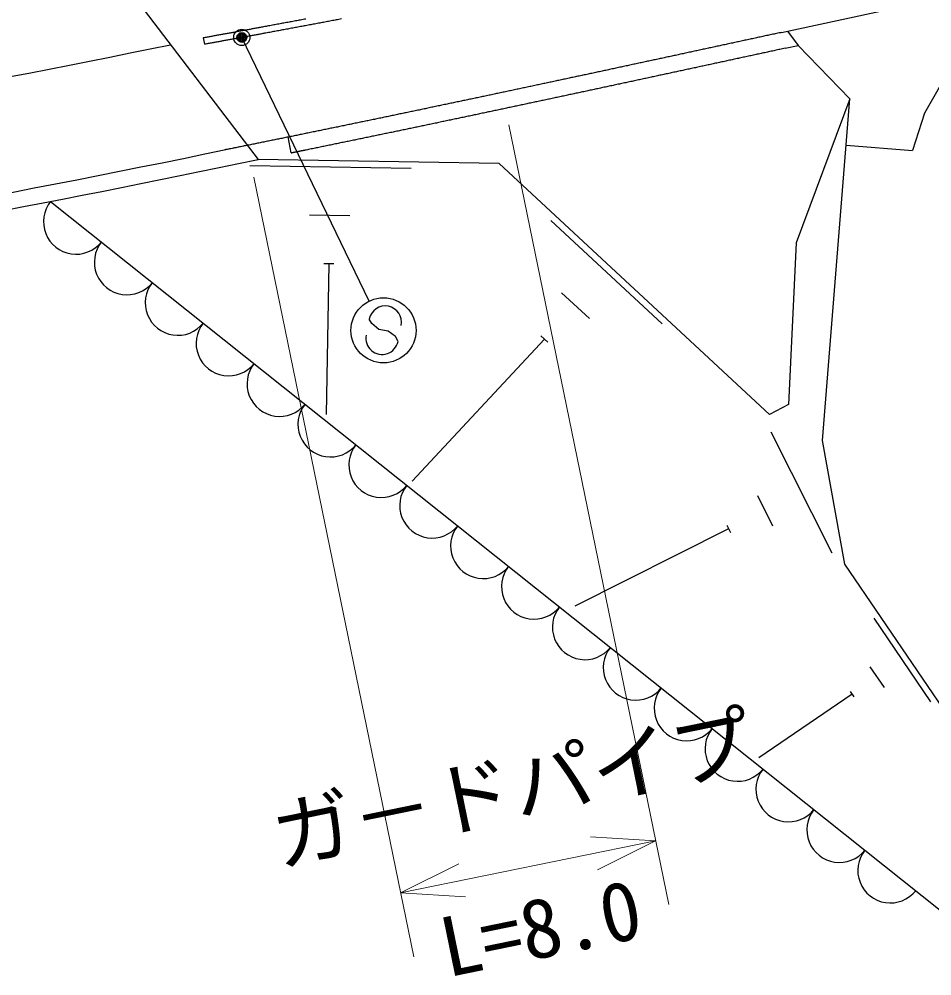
# Model space of a CAD drawing. Units: millimetres, scale not verified. Extents: x 40000 to 680000, y 20000 to 380000.
# Drawn here: x 124778 to 152831, y 236335 to 265743 of the extents above; entities that cross this region are included whole.
import ezdxf
from ezdxf.enums import TextEntityAlignment as Align

# ---------------------------------------------------------------- set-up
doc = ezdxf.new("R2010")
doc.units = ezdxf.units.MM
doc.header["$LTSCALE"] = 1000
doc.header["$PDMODE"] = 32
doc.header["$PDSIZE"] = 500
doc.linetypes.add('CHAIN', pattern=[18.5, 12, -1.5, 3.5, -1.5])
for name, color, linetype, lineweight in [('S-BGD', 7, 'Continuous', 25), ('S-BMK', 2, 'CHAIN', 13), ('S-STR-HTXT', 7, 'Continuous', 13), ('S-STR-STRC', 7, 'Continuous', 25)]:
    doc.layers.add(name, color=color, linetype=linetype, lineweight=lineweight)
doc.styles.add('@ＭＳ ゴシック', font='')
doc.styles.add('ＭＳ ゴシック', font='')
doc.styles.get('@ＭＳ ゴシック').set_extended_font_data('@MS Gothic')
doc.styles.get('ＭＳ ゴシック').set_extended_font_data('MS Gothic')

msp = doc.modelspace()

# ---------------------------------------------------------------- linework, layer by layer
at = {"layer": 'S-BGD'}
for p, q in [((121998, 274694), (132123, 261429)), ((148213, 265335), (163877, 268724)), ((148399, 265376), (148725, 264935)), ((130437, 265166), (130473, 264970)), ((148319, 264847), (148725, 264935)), ((150306, 263291), (148725, 264935)), ((153098, 263716), (152607, 262857)), ((150306, 263291), (148658, 258867)), ((149471, 252791), (150306, 263291)), ((152607, 262857), (152240, 261710)), ((133136, 261630), (133045, 262122)), ((150193, 261873), (152240, 261710)), ((136826, 261149), (131873, 261233)), ((139535, 261302), (132123, 261429)), ((147837, 253589), (139535, 261302)), ((125744, 260140), (153139, 238312)), ((134943, 259695), (133705, 259716)), ((141120, 259556), (144546, 256374)), ((148658, 258867), (148424, 253893)), ((134453, 258217), (134143, 258222)), ((134298, 258219), (134219, 253590)), ((141450, 257335), (142307, 256539)), ((140924, 255910), (136861, 251537)), ((140817, 256009), (141031, 255810)), ((148424, 253893), (147837, 253589)), ((147881, 253058), (149754, 249337)), ((150155, 248986), (149471, 252791)), ((147467, 251101), (147935, 250171)), ((146585, 250074), (141857, 247694)), ((146527, 250190), (146644, 249958)), ((155083, 241752), (150155, 248986)), ((151044, 247326), (152793, 244759)), ((150929, 245839), (151367, 245197)), ((150378, 244993), (147512, 243040)), ((150323, 245073), (150433, 244913))]:
    msp.add_line(p, q, dxfattribs=at)
for points in [[(133585, 265745), (133546, 265738), (133506, 265731), (133467, 265723), (133428, 265716), (133388, 265709), (133349, 265701), (133310, 265694), (133270, 265687), (133231, 265679), (133192, 265672), (133152, 265665), (133113, 265657), (133074, 265650), (133035, 265643), (132995, 265635), (132956, 265628), (132917, 265621), (132877, 265614), (132838, 265606), (132799, 265599), (132759, 265592), (132720, 265584), (132681, 265577), (132641, 265570), (132602, 265563), (132563, 265555), (132523, 265548), (132484, 265541), (132445, 265533), (132405, 265526), (132366, 265519), (132327, 265512), (132287, 265504), (132258, 265499), (132229, 265494), (132199, 265488), (132170, 265483), (132141, 265477), (132111, 265472), (132082, 265467), (132052, 265461), (132023, 265456), (131994, 265450), (131964, 265445), (131935, 265440), (131906, 265434), (131876, 265429), (131847, 265423), (131818, 265418), (131788, 265413), (131759, 265407), (131730, 265402), (131700, 265396), (131671, 265391), (131641, 265386), (131612, 265380), (131583, 265375), (131553, 265369), (131524, 265364), (131495, 265359), (131465, 265353), (131436, 265348), (131407, 265343), (131377, 265337), (131348, 265332), (131318, 265327), (131289, 265321), (131260, 265316), (131230, 265310), (131201, 265305), (131172, 265300), (131142, 265294), (131113, 265289), (131084, 265284), (131054, 265278), (131025, 265273), (130995, 265268), (130966, 265262), (130937, 265257), (130907, 265252), (130878, 265246), (130849, 265241), (130819, 265236), (130790, 265230), (130761, 265225), (130731, 265220), (130702, 265214), (130672, 265209), (130643, 265204), (130614, 265198), (130584, 265193), (130555, 265188), (130526, 265182), (130496, 265177), (130467, 265172), (130437, 265166)], [(134683, 265748), (134644, 265740), (134605, 265733), (134565, 265726), (134526, 265718), (134487, 265711), (134448, 265703), (134408, 265696), (134369, 265689), (134330, 265681), (134290, 265674), (134251, 265666), (134212, 265659), (134172, 265652), (134133, 265644), (134094, 265637), (134054, 265630), (134015, 265622), (133976, 265615), (133936, 265607), (133897, 265600), (133858, 265593), (133818, 265585), (133779, 265578), (133740, 265571), (133700, 265563), (133661, 265556), (133622, 265549), (133582, 265541), (133543, 265534), (133504, 265527), (133464, 265519), (133425, 265512), (133386, 265505), (133346, 265497), (133307, 265490), (133268, 265483), (133228, 265475), (133189, 265468), (133150, 265461), (133110, 265453), (133071, 265446), (133032, 265439), (132992, 265431), (132953, 265424), (132914, 265417), (132874, 265410), (132835, 265402), (132796, 265395), (132756, 265388), (132717, 265380), (132678, 265373), (132638, 265366), (132599, 265359), (132560, 265351), (132520, 265344), (132481, 265337), (132442, 265329), (132402, 265322), (132363, 265315), (132324, 265308), (132294, 265302), (132265, 265297), (132235, 265291), (132206, 265286), (132177, 265281), (132147, 265275), (132118, 265270), (132089, 265264), (132059, 265259), (132030, 265254), (132001, 265248), (131971, 265243), (131942, 265237), (131912, 265232), (131883, 265227), (131854, 265221), (131824, 265216), (131795, 265210), (131766, 265205), (131736, 265200), (131707, 265194), (131677, 265189), (131648, 265184), (131619, 265178), (131589, 265173), (131560, 265167), (131531, 265162), (131501, 265157), (131472, 265151), (131443, 265146), (131413, 265141), (131384, 265135), (131354, 265130), (131325, 265124), (131296, 265119), (131266, 265114), (131237, 265108), (131208, 265103), (131178, 265098), (131149, 265092), (131119, 265087), (131090, 265082), (131061, 265076), (131031, 265071), (131002, 265066), (130973, 265060), (130943, 265055), (130914, 265050), (130884, 265044), (130855, 265039), (130826, 265034), (130796, 265028), (130767, 265023), (130737, 265018), (130708, 265012), (130679, 265007), (130649, 265002), (130620, 264996), (130591, 264991), (130561, 264986), (130532, 264980), (130502, 264975), (130473, 264970)], [(148213, 265335), (148174, 265327), (148135, 265319), (148096, 265310), (148058, 265302), (148019, 265293), (147980, 265285), (147941, 265277), (147902, 265268), (147864, 265260), (147825, 265251), (147786, 265243), (147747, 265235), (147708, 265226), (147670, 265218), (147631, 265210), (147592, 265201), (147553, 265193), (147514, 265184), (147475, 265176), (147437, 265168), (147398, 265159), (147359, 265151), (147320, 265142), (147281, 265134), (147243, 265126), (147204, 265117), (147165, 265109), (147126, 265100), (147087, 265092), (147049, 265084), (147010, 265075), (146971, 265067), (146932, 265058), (146893, 265050), (146855, 265042), (146816, 265033), (146777, 265025), (146738, 265016), (146699, 265008), (146660, 265000), (146622, 264991), (146583, 264983), (146544, 264975), (146505, 264966), (146466, 264958), (146428, 264949), (146389, 264941), (146350, 264933), (146311, 264924), (146272, 264916), (146234, 264907), (146195, 264899), (146156, 264891), (146117, 264882), (146078, 264874), (146040, 264865), (146001, 264857), (145962, 264849), (145923, 264840), (145884, 264832), (145845, 264824), (145807, 264815), (145768, 264807), (145729, 264798), (145690, 264790), (145651, 264782), (145612, 264773), (145573, 264765), (145534, 264756), (145495, 264748), (145457, 264740), (145418, 264731), (145379, 264723), (145340, 264714), (145301, 264706), (145262, 264697), (145223, 264689), (145184, 264681), (145145, 264672), (145106, 264664), (145067, 264655), (145029, 264647), (144990, 264639), (144951, 264630), (144912, 264622), (144873, 264614), (144834, 264605), (144795, 264597), (144756, 264588), (144717, 264580), (144678, 264572), (144639, 264563), (144601, 264555), (144562, 264546), (144523, 264538), (144484, 264530), (144445, 264521), (144406, 264513), (144367, 264504), (144328, 264496), (144289, 264488), (144250, 264479), (144211, 264471), (144172, 264463), (144134, 264454), (144095, 264446), (144056, 264437), (144017, 264429), (143978, 264421), (143939, 264412), (143900, 264404), (143861, 264395), (143822, 264387), (143783, 264379), (143744, 264370), (143705, 264362), (143667, 264354), (143628, 264345), (143589, 264337), (143550, 264328), (143511, 264320), (143472, 264312), (143433, 264303), (143394, 264295), (143355, 264287), (143316, 264278), (143277, 264270), (143238, 264262), (143199, 264253), (143160, 264245), (143122, 264236), (143083, 264228), (143044, 264220), (143005, 264211), (142966, 264203), (142927, 264195), (142888, 264186), (142849, 264178), (142810, 264169), (142771, 264161), (142732, 264153), (142693, 264144), (142654, 264136), (142615, 264128), (142576, 264119), (142537, 264111), (142498, 264103), (142459, 264094), (142420, 264086), (142381, 264077), (142342, 264069), (142303, 264061), (142264, 264052), (142225, 264044), (142186, 264036), (142147, 264027), (142108, 264019), (142069, 264011), (142030, 264002), (141991, 263994), (141952, 263986), (141913, 263977), (141874, 263969), (141836, 263961), (141797, 263952), (141758, 263944), (141719, 263935), (141680, 263927), (141641, 263919), (141602, 263910), (141563, 263902), (141524, 263894), (141485, 263885), (141446, 263877), (141407, 263869), (141368, 263860), (141329, 263852), (141290, 263844), (141251, 263835), (141212, 263827), (141173, 263819), (141134, 263810), (141095, 263802), (141056, 263794), (141017, 263785), (140978, 263777), (140939, 263769), (140900, 263761), (140861, 263752), (140822, 263744), (140783, 263736), (140744, 263727), (140705, 263719), (140666, 263710), (140627, 263702), (140588, 263694), (140549, 263685), (140509, 263677), (140470, 263669), (140431, 263661), (140392, 263652), (140353, 263644), (140314, 263636), (140275, 263627), (140236, 263619), (140197, 263611), (140158, 263602), (140119, 263594), (140080, 263586), (140040, 263577), (140001, 263569), (139962, 263561), (139923, 263552), (139884, 263544), (139845, 263536), (139806, 263527), (139767, 263519), (139728, 263511), (139689, 263503), (139650, 263494), (139611, 263486), (139571, 263478), (139532, 263469), (139493, 263461), (139454, 263453), (139415, 263444), (139376, 263436), (139337, 263428), (139298, 263420), (139259, 263411), (139220, 263403), (139181, 263395), (139142, 263386), (139102, 263378), (139063, 263370), (139024, 263362), (138985, 263353), (138946, 263345), (138907, 263337), (138868, 263329), (138829, 263320), (138790, 263312), (138751, 263304), (138712, 263295), (138672, 263287), (138633, 263279), (138594, 263271), (138555, 263262), (138516, 263254), (138477, 263246), (138438, 263238), (138399, 263229), (138360, 263221), (138321, 263213), (138281, 263205), (138242, 263196), (138203, 263188), (138164, 263180), (138125, 263172), (138086, 263163), (138047, 263155), (138007, 263147), (137968, 263139), (137929, 263130), (137890, 263122), (137851, 263114), (137812, 263106), (137773, 263097), (137733, 263089), (137694, 263081), (137655, 263073), (137616, 263064), (137577, 263056), (137538, 263048), (137498, 263040), (137459, 263032), (137420, 263023), (137381, 263015), (137342, 263007), (137303, 262999), (137264, 262990), (137224, 262982), (137185, 262974), (137146, 262966), (137107, 262958), (137068, 262949), (137029, 262941), (136989, 262933), (136950, 262925), (136911, 262917), (136872, 262908), (136833, 262900), (136794, 262892), (136755, 262884), (136715, 262876), (136676, 262867), (136637, 262859), (136598, 262851), (136559, 262843), (136520, 262835), (136480, 262827), (136441, 262818), (136402, 262810), (136363, 262802), (136324, 262794), (136285, 262786), (136245, 262777), (136206, 262769), (136167, 262761), (136128, 262753), (136089, 262745), (136050, 262737), (136010, 262728), (135971, 262720), (135932, 262712), (135893, 262704), (135854, 262696), (135814, 262688), (135775, 262679), (135736, 262671), (135697, 262663), (135657, 262655), (135618, 262647), (135579, 262639), (135540, 262630), (135500, 262622), (135461, 262614), (135422, 262606), (135382, 262598), (135343, 262590), (135304, 262582), (135265, 262573), (135225, 262565), (135186, 262557), (135147, 262549), (135108, 262541), (135068, 262533), (135029, 262525), (134990, 262517), (134950, 262508), (134911, 262500), (134872, 262492), (134833, 262484), (134793, 262476), (134754, 262468), (134715, 262460), (134676, 262452), (134636, 262443), (134597, 262435), (134558, 262427), (134518, 262419), (134479, 262411), (134440, 262403), (134401, 262395), (134361, 262387), (134322, 262379), (134283, 262371), (134243, 262363), (134204, 262354), (134165, 262346), (134126, 262338), (134086, 262330), (134047, 262322), (134008, 262314), (133969, 262306), (133929, 262298), (133890, 262290), (133851, 262282), (133811, 262274), (133772, 262266), (133733, 262258), (133694, 262250), (133654, 262242), (133615, 262234), (133576, 262225), (133536, 262217), (133497, 262209), (133458, 262201), (133420, 262194), (133383, 262186), (133345, 262178), (133308, 262171), (133270, 262163), (133233, 262155), (133196, 262148), (133158, 262140), (133121, 262132), (133083, 262125), (133046, 262117), (133008, 262110), (132971, 262102), (132933, 262094), (132896, 262087), (132858, 262079), (132821, 262071), (132783, 262064), (132746, 262056), (132709, 262049), (132671, 262041), (132634, 262033), (132596, 262026), (132559, 262018), (132521, 262010), (132484, 262003), (132446, 261995), (132409, 261988), (132371, 261980), (132334, 261972), (132296, 261965), (132259, 261957), (132221, 261950), (132184, 261942), (132147, 261935), (132109, 261927), (132072, 261919), (132034, 261912), (131997, 261904), (131959, 261897), (131922, 261889), (131884, 261881), (131847, 261874), (131809, 261866), (131772, 261859), (131734, 261851), (131697, 261844), (131659, 261836), (131622, 261829), (131584, 261821), (131547, 261813), (131509, 261806), (131472, 261798), (131434, 261791), (131397, 261783), (131359, 261776), (131322, 261768), (131285, 261761), (131247, 261753), (131210, 261746), (131172, 261738), (131135, 261731), (131097, 261723)], [(148319, 264847), (148280, 264838), (148241, 264830), (148202, 264822), (148163, 264813), (148125, 264805), (148086, 264796), (148047, 264788), (148008, 264780), (147969, 264771), (147930, 264763), (147892, 264754), (147853, 264746), (147814, 264738), (147775, 264729), (147736, 264721), (147698, 264712), (147659, 264704), (147620, 264696), (147581, 264687), (147542, 264679), (147504, 264670), (147465, 264662), (147426, 264654), (147387, 264645), (147348, 264637), (147310, 264628), (147271, 264620), (147232, 264612), (147193, 264603), (147154, 264595), (147115, 264587), (147077, 264578), (147038, 264570), (146999, 264561), (146960, 264553), (146921, 264545), (146883, 264536), (146844, 264528), (146805, 264519), (146766, 264511), (146727, 264503), (146689, 264494), (146650, 264486), (146611, 264477), (146572, 264469), (146533, 264461), (146494, 264452), (146456, 264444), (146417, 264435), (146378, 264427), (146339, 264419), (146300, 264410), (146262, 264402), (146223, 264394), (146184, 264385), (146145, 264377), (146106, 264368), (146068, 264360), (146029, 264352), (145990, 264343), (145951, 264335), (145912, 264326), (145873, 264318), (145835, 264310), (145796, 264301), (145757, 264293), (145718, 264284), (145679, 264276), (145640, 264268), (145601, 264259), (145562, 264251), (145523, 264242), (145484, 264234), (145445, 264226), (145406, 264217), (145368, 264209), (145329, 264200), (145290, 264192), (145251, 264184), (145212, 264175), (145173, 264167), (145134, 264158), (145095, 264150), (145056, 264142), (145017, 264133), (144978, 264125), (144939, 264116), (144901, 264108), (144862, 264100), (144823, 264091), (144784, 264083), (144745, 264074), (144706, 264066), (144667, 264058), (144628, 264049), (144589, 264041), (144550, 264032), (144511, 264024), (144472, 264016), (144433, 264007), (144395, 263999), (144356, 263991), (144317, 263982), (144278, 263974), (144239, 263965), (144200, 263957), (144161, 263949), (144122, 263940), (144083, 263932), (144044, 263923), (144005, 263915), (143966, 263907), (143927, 263898), (143889, 263890), (143850, 263882), (143811, 263873), (143772, 263865), (143733, 263856), (143694, 263848), (143655, 263840), (143616, 263831), (143577, 263823), (143538, 263815), (143499, 263806), (143460, 263798), (143421, 263789), (143382, 263781), (143343, 263773), (143305, 263764), (143266, 263756), (143227, 263748), (143188, 263739), (143149, 263731), (143110, 263722), (143071, 263714), (143032, 263706), (142993, 263697), (142954, 263689), (142915, 263681), (142876, 263672), (142837, 263664), (142798, 263655), (142759, 263647), (142720, 263639), (142681, 263630), (142642, 263622), (142603, 263614), (142564, 263605), (142525, 263597), (142486, 263589), (142447, 263580), (142408, 263572), (142369, 263563), (142330, 263555), (142291, 263547), (142252, 263538), (142213, 263530), (142174, 263522), (142135, 263513), (142096, 263505), (142057, 263497), (142018, 263488), (141979, 263480), (141940, 263472), (141901, 263463), (141862, 263455), (141823, 263447), (141784, 263438), (141745, 263430), (141706, 263422), (141667, 263413), (141628, 263405), (141589, 263397), (141550, 263388), (141511, 263380), (141472, 263372), (141433, 263363), (141394, 263355), (141355, 263346), (141316, 263338), (141277, 263330), (141238, 263322), (141199, 263313), (141160, 263305), (141121, 263297), (141082, 263288), (141044, 263280), (141005, 263272), (140966, 263263), (140926, 263255), (140887, 263247), (140848, 263238), (140809, 263230), (140770, 263221), (140731, 263213), (140692, 263205), (140653, 263196), (140614, 263188), (140575, 263180), (140535, 263171), (140496, 263163), (140457, 263155), (140418, 263146), (140379, 263138), (140340, 263130), (140301, 263122), (140262, 263113), (140223, 263105), (140184, 263097), (140145, 263088), (140105, 263080), (140066, 263072), (140027, 263063), (139988, 263055), (139949, 263047), (139910, 263038), (139871, 263030), (139832, 263022), (139793, 263013), (139754, 263005), (139714, 262997), (139675, 262989), (139636, 262980), (139597, 262972), (139558, 262964), (139519, 262955), (139480, 262947), (139441, 262939), (139402, 262930), (139362, 262922), (139323, 262914), (139284, 262906), (139245, 262897), (139206, 262889), (139167, 262881), (139128, 262872), (139089, 262864), (139050, 262856), (139011, 262848), (138971, 262839), (138932, 262831), (138893, 262823), (138854, 262815), (138815, 262806), (138776, 262798), (138737, 262790), (138698, 262781), (138659, 262773), (138619, 262765), (138580, 262757), (138541, 262748), (138502, 262740), (138463, 262732), (138424, 262724), (138385, 262715), (138345, 262707), (138306, 262699), (138267, 262691), (138228, 262682), (138189, 262674), (138150, 262666), (138110, 262658), (138071, 262649), (138032, 262641), (137993, 262633), (137954, 262625), (137915, 262616), (137875, 262608), (137836, 262600), (137797, 262592), (137758, 262583), (137719, 262575), (137680, 262567), (137640, 262559), (137601, 262550), (137562, 262542), (137523, 262534), (137484, 262526), (137445, 262518), (137405, 262509), (137366, 262501), (137327, 262493), (137288, 262485), (137249, 262476), (137210, 262468), (137170, 262460), (137131, 262452), (137092, 262444), (137053, 262435), (137014, 262427), (136974, 262419), (136935, 262411), (136896, 262403), (136857, 262394), (136818, 262386), (136779, 262378), (136739, 262370), (136700, 262362), (136661, 262353), (136622, 262345), (136583, 262337), (136543, 262329), (136504, 262321), (136465, 262313), (136426, 262304), (136387, 262296), (136348, 262288), (136308, 262280), (136269, 262272), (136230, 262263), (136191, 262255), (136152, 262247), (136112, 262239), (136073, 262231), (136034, 262223), (135995, 262214), (135956, 262206), (135916, 262198), (135877, 262190), (135838, 262182), (135798, 262174), (135759, 262165), (135720, 262157), (135680, 262149), (135641, 262141), (135602, 262133), (135563, 262125), (135523, 262116), (135484, 262108), (135445, 262100), (135405, 262092), (135366, 262084), (135327, 262076), (135288, 262068), (135248, 262059), (135209, 262051), (135170, 262043), (135130, 262035), (135091, 262027), (135052, 262019), (135012, 262011), (134973, 262003), (134934, 261994), (134895, 261986), (134855, 261978), (134816, 261970), (134777, 261962), (134737, 261954), (134698, 261946), (134659, 261938), (134619, 261929), (134580, 261921), (134541, 261913), (134501, 261905), (134462, 261897), (134423, 261889), (134384, 261881), (134344, 261873), (134305, 261865), (134266, 261857), (134226, 261849), (134187, 261840), (134148, 261832), (134108, 261824), (134069, 261816), (134030, 261808), (133990, 261800), (133951, 261792), (133912, 261784), (133873, 261776), (133833, 261768), (133794, 261760), (133755, 261752), (133715, 261744), (133676, 261736), (133637, 261728), (133597, 261720), (133558, 261711), (133551, 261710), (133545, 261709), (133538, 261707), (133531, 261706), (133525, 261705), (133518, 261703), (133511, 261702), (133505, 261701), (133498, 261699), (133491, 261698), (133484, 261696), (133478, 261695), (133471, 261694), (133464, 261692), (133458, 261691), (133451, 261690), (133444, 261688), (133438, 261687), (133431, 261686), (133424, 261684), (133418, 261683), (133411, 261681), (133404, 261680), (133398, 261679), (133391, 261677), (133384, 261676), (133378, 261675), (133371, 261673), (133364, 261672), (133358, 261671), (133351, 261669), (133344, 261668), (133337, 261666), (133331, 261665), (133324, 261664), (133317, 261662), (133311, 261661), (133304, 261660), (133297, 261658), (133291, 261657), (133284, 261655), (133277, 261654), (133271, 261653), (133264, 261651), (133257, 261650), (133251, 261649), (133244, 261647), (133237, 261646), (133231, 261645), (133224, 261643), (133217, 261642), (133210, 261640), (133204, 261639), (133197, 261638), (133190, 261636), (133184, 261635), (133177, 261634), (133170, 261632), (133164, 261631), (133157, 261630), (133150, 261628), (133144, 261627), (133137, 261625)]]:
    msp.add_lwpolyline(points, dxfattribs=at)
for centre, radius, start, end in [((48531, 658723), 401992, 275.82278, 281.61005), ((48531, 658723), 405492, 275.81422, 281.8483), ((48531, 658723), 405992, 276.34638, 281.88196), ((126526, 259517), 1000, 141.4528, 321.4528), ((128090, 258271), 1000, 141.4528, 321.4528), ((129654, 257024), 1000, 141.4528, 321.4528), ((131218, 255778), 1000, 141.4528, 321.4528), ((132782, 254532), 1000, 141.4528, 321.4528), ((134347, 253285), 1000, 141.4528, 321.4528), ((135911, 252039), 1000, 141.4528, 321.4528), ((137475, 250793), 1000, 141.4528, 321.4528), ((139039, 249546), 1000, 141.4528, 321.4528), ((140603, 248300), 1000, 141.4528, 321.4528), ((142168, 247054), 1000, 141.4528, 321.4528), ((143732, 245808), 1000, 141.4528, 321.4528), ((145296, 244561), 1000, 141.4528, 321.4528), ((146860, 243315), 1000, 141.4528, 321.4528), ((148424, 242069), 1000, 141.4528, 321.4528), ((149989, 240822), 1000, 141.4528, 321.4528), ((151553, 239576), 1000, 141.4528, 321.4528)]:
    msp.add_arc(centre, radius, start, end, dxfattribs=at)
at = {"layer": 'S-BMK'}
msp.add_arc((48531, 658723), 398492, 275.83155, 281.36713, dxfattribs=at)
at = {"layer": 'S-STR-HTXT'}
for p, q in [((139830, 262490), (144742, 238530)), ((131993, 260883), (136905, 236924)), ((144340, 240490), (142344, 240609)), ((136503, 238883), (144340, 240490)), ((142552, 239595), (144340, 240490)), ((138292, 239778), (136503, 238883)), ((136503, 238883), (138500, 238764))]:
    msp.add_line(p, q, dxfattribs=at)
at = {"layer": 'S-STR-STRC'}
for p, q in [((135541, 257077), (131622, 265179)), ((135614, 256388), (135538, 256522)), ((135829, 256206), (135614, 256388)), ((136124, 256148), (135829, 256206)), ((136344, 255992), (136124, 256148)), ((136423, 255839), (136344, 255992))]:
    msp.add_line(p, q, dxfattribs=at)
for centre, radius in [((131622, 265179), 150), ((131622, 265179), 120), ((131622, 265179), 90), ((131622, 265179), 60), ((131622, 265179), 30), ((135977, 256177), 1000)]:
    msp.add_circle(centre, radius, dxfattribs=at)
for centre, start, end in [((136029, 256426), 348.8813, 168.8813), ((135933, 255935), 168.8813, 348.8813)]:
    msp.add_arc(centre, 500, start, end, dxfattribs=at)
msp.add_point((131622, 265179), dxfattribs=at)

# ---------------------------------------------------------------- texts
at = {"layer": 'S-STR-HTXT', "style": 'ＭＳ ゴシック'}
msp.add_text('ガ－ドパイプ', height=1833, rotation=11.586, dxfattribs=at).set_placement((140221, 240666), align=Align.BOTTOM_CENTER)
at = {"layer": 'S-STR-HTXT', "style": '@ＭＳ ゴシック'}
msp.add_text('L=8.0', height=1833, rotation=11.586, dxfattribs=at).set_placement((140623, 238707), align=Align.TOP_CENTER)

doc.saveas('drawing.dxf')
